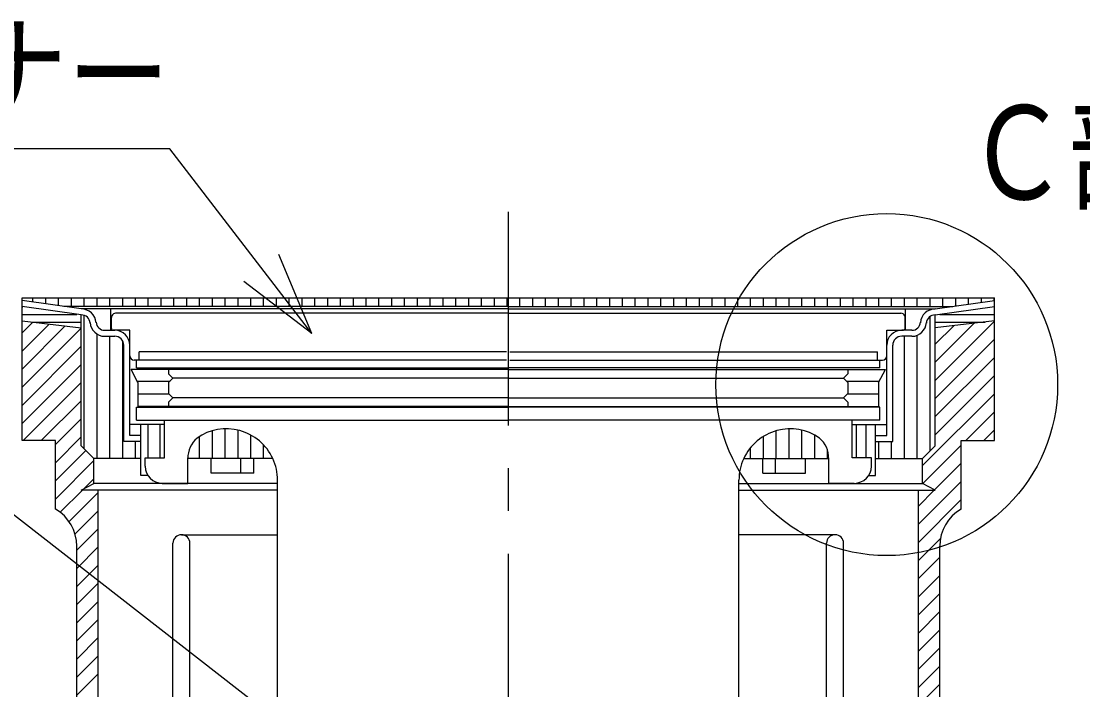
# Model space of a CAD drawing. Units: millimetres, scale not verified. Extents: x -1365 to 1365, y -930 to 870.
# Drawn here: x -1132.2 to -883.7, y -467.8 to -311.4 of the extents above; entities that cross this region are included whole.
import ezdxf
from ezdxf.enums import TextEntityAlignment as Align

# ---------------------------------------------------------------- set-up
doc = ezdxf.new("R2010")
doc.units = ezdxf.units.MM
doc.header["$LTSCALE"] = 10
doc.linetypes.add('CHAIN1', pattern=[8, 5, -1, 1, -1])
doc.layers.add('0-E_極細4', color=6, linetype='Continuous')
doc.layers.add('1-1_寸法4', color=7, linetype='Continuous')
doc.styles.add('ＭＳ ゴシック', font='')
doc.styles.get('ＭＳ ゴシック').set_extended_font_data('MS Gothic')

msp = doc.modelspace()

# ---------------------------------------------------------------- linework, layer by layer
at = {"layer": '0-E_極細4', "linetype": 'CHAIN1'}
msp.add_line((-1018.21, -355.96), (-1018.21, -704.11), dxfattribs=at)
at = {"layer": '0-E_極細4'}
for p, q in [((-1132.01, -408.4), (-1132.01, -376.11)), ((-1132.01, -376.11), (-904.41, -376.11)), ((-1118.17, -378.7), (-1132.01, -376.73)), ((-1129.47, -377.09), (-1129.47, -376.11)), ((-1126.47, -377.52), (-1126.47, -376.11)), ((-1123.47, -377.94), (-1123.47, -376.11)), ((-1120.47, -378.11), (-1120.47, -376.11)), ((-1117.47, -378.11), (-1117.47, -376.11)), ((-1114.47, -378.11), (-1114.47, -376.11)), ((-1111.47, -378.11), (-1111.47, -376.11)), ((-1108.47, -378.11), (-1108.47, -376.11)), ((-1105.47, -378.11), (-1105.47, -376.11)), ((-1102.47, -378.11), (-1102.47, -376.11)), ((-1099.47, -378.11), (-1099.47, -376.11)), ((-1096.47, -378.11), (-1096.47, -376.11)), ((-1093.47, -378.11), (-1093.47, -376.11)), ((-1090.47, -378.11), (-1090.47, -376.11)), ((-1087.47, -378.11), (-1087.47, -376.11)), ((-1084.47, -378.11), (-1084.47, -376.11)), ((-1081.47, -378.11), (-1081.47, -376.11)), ((-1078.47, -378.11), (-1078.47, -376.11)), ((-1075.47, -378.11), (-1075.47, -376.11)), ((-1072.47, -378.11), (-1072.47, -376.11)), ((-1069.47, -378.11), (-1069.47, -376.11)), ((-1066.47, -378.11), (-1066.47, -376.11)), ((-1063.47, -378.11), (-1063.47, -376.11)), ((-1060.47, -378.11), (-1060.47, -376.11)), ((-1057.47, -378.11), (-1057.47, -376.11)), ((-1054.47, -378.11), (-1054.47, -376.11)), ((-1051.47, -378.11), (-1051.47, -376.11)), ((-1048.47, -378.11), (-1048.47, -376.11)), ((-1045.47, -378.11), (-1045.47, -376.11)), ((-1042.47, -378.11), (-1042.47, -376.11)), ((-1039.47, -378.11), (-1039.47, -376.11)), ((-1036.47, -378.11), (-1036.47, -376.11)), ((-1033.47, -378.11), (-1033.47, -376.11)), ((-1030.47, -378.11), (-1030.47, -376.11)), ((-1027.47, -378.11), (-1027.47, -376.11)), ((-1024.47, -378.11), (-1024.47, -376.11)), ((-1021.47, -378.11), (-1021.47, -376.11)), ((-1018.47, -378.11), (-1018.47, -376.11)), ((-1015.47, -378.11), (-1015.47, -376.11)), ((-1012.47, -378.11), (-1012.47, -376.11)), ((-1009.47, -378.11), (-1009.47, -376.11)), ((-1006.47, -378.11), (-1006.47, -376.11)), ((-1003.47, -378.11), (-1003.47, -376.11)), ((-1000.47, -378.11), (-1000.47, -376.11)), ((-997.47, -378.11), (-997.47, -376.11)), ((-994.47, -378.11), (-994.47, -376.11)), ((-991.47, -378.11), (-991.47, -376.11)), ((-988.47, -378.11), (-988.47, -376.11)), ((-985.47, -378.11), (-985.47, -376.11)), ((-982.47, -378.11), (-982.47, -376.11)), ((-979.47, -378.11), (-979.47, -376.11)), ((-976.47, -378.11), (-976.47, -376.11)), ((-973.47, -378.11), (-973.47, -376.11)), ((-970.47, -378.11), (-970.47, -376.11)), ((-967.47, -378.11), (-967.47, -376.11)), ((-964.47, -378.11), (-964.47, -376.11)), ((-961.47, -378.11), (-961.47, -376.11)), ((-958.47, -378.11), (-958.47, -376.11)), ((-955.47, -378.11), (-955.47, -376.11)), ((-952.47, -378.11), (-952.47, -376.11)), ((-949.47, -378.11), (-949.47, -376.11)), ((-946.47, -378.11), (-946.47, -376.11)), ((-943.47, -378.11), (-943.47, -376.11)), ((-940.47, -378.11), (-940.47, -376.11)), ((-937.47, -378.11), (-937.47, -376.11)), ((-934.47, -378.11), (-934.47, -376.11)), ((-931.47, -378.11), (-931.47, -376.11)), ((-928.47, -378.11), (-928.47, -376.11)), ((-925.47, -378.11), (-925.47, -376.11)), ((-922.47, -378.11), (-922.47, -376.11)), ((-919.47, -378.11), (-919.47, -376.11)), ((-918.25, -378.7), (-904.41, -376.73)), ((-916.47, -378.11), (-916.47, -376.11)), ((-913.47, -378.02), (-913.47, -376.11)), ((-910.47, -377.59), (-910.47, -376.11)), ((-907.47, -377.16), (-907.47, -376.11)), ((-904.47, -376.74), (-904.47, -376.11)), ((-904.41, -408.4), (-904.41, -376.11)), ((-1118.17, -380.11), (-1132.01, -378.14)), ((-1132.01, -378.17), (-1131.84, -378.17)), ((-1132.01, -379.97), (-1119.21, -379.97)), ((-1018.21, -378.11), (-1122.28, -378.11)), ((-1018.21, -378.7), (-1118.17, -378.7)), ((-1118.17, -410.74), (-1118.17, -380.1)), ((-1111.21, -383.7), (-1111.21, -378.7)), ((-1018.21, -379.7), (-1110.11, -379.7)), ((-1018.21, -378.11), (-914.14, -378.11)), ((-1018.21, -378.7), (-918.25, -378.7)), ((-1018.21, -379.7), (-926.31, -379.7)), ((-925.21, -383.7), (-925.21, -378.7)), ((-918.25, -380.11), (-904.41, -378.14)), ((-918.25, -410.74), (-918.25, -380.1)), ((-917.21, -379.97), (-904.41, -379.97)), ((-904.57, -378.17), (-904.41, -378.17)), ((-1132.01, -381.51), (-1118.17, -383.11)), ((-1132.01, -384.31), (-1129.5, -381.8)), ((-1132.01, -388.55), (-1125.7, -382.24)), ((-1129.83, -381.77), (-1118.17, -381.77)), ((-1117.47, -411.44), (-1117.47, -380.22)), ((-1111.11, -383.3), (-1111.11, -380.7)), ((-925.31, -383.3), (-925.31, -380.7)), ((-919.47, -411.96), (-919.47, -380.49)), ((-904.41, -381.51), (-918.25, -383.11)), ((-918.25, -395.41), (-904.41, -381.57)), ((-918.25, -381.77), (-906.59, -381.77)), ((-918.25, -391.17), (-909.14, -382.06)), ((-918.25, -386.93), (-913.94, -382.62)), ((-1132.01, -392.79), (-1121.9, -382.68)), ((-1132.01, -397.04), (-1118.17, -383.19)), ((-1114.47, -413.7), (-1114.47, -384.6)), ((-1112.69, -383.7), (-1110.31, -383.7)), ((-1112.69, -385.1), (-1110.31, -385.1)), ((-1111.47, -413.7), (-1111.47, -385.1)), ((-1106.81, -383.7), (-1110.71, -383.7)), ((-1106.81, -389.7), (-1106.81, -383.7)), ((-929.61, -383.7), (-925.71, -383.7)), ((-929.61, -389.7), (-929.61, -383.7)), ((-923.73, -383.7), (-926.11, -383.7)), ((-923.73, -385.1), (-926.11, -385.1)), ((-925.47, -413.7), (-925.47, -385.1)), ((-922.47, -413.7), (-922.47, -384.86)), ((-1132.01, -401.28), (-1118.17, -387.44)), ((-1108.47, -413.7), (-1108.47, -386.18)), ((-1108.21, -409.7), (-1108.21, -387.2)), ((-1106.81, -408.3), (-1106.81, -387.2)), ((-929.61, -408.3), (-929.61, -387.2)), ((-928.21, -409.7), (-928.21, -387.2)), ((-918.25, -399.65), (-904.41, -385.81)), ((-1104.61, -390.7), (-1104.61, -388.7)), ((-1018.61, -388.7), (-1104.61, -388.7)), ((-1017.81, -388.7), (-931.81, -388.7)), ((-931.81, -390.7), (-931.81, -388.7)), ((-918.25, -403.9), (-904.41, -390.05)), ((-1132.01, -405.52), (-1118.17, -391.68)), ((-1018.61, -390.7), (-1105.81, -390.7)), ((-1105.21, -392.5), (-1105.21, -390.7)), ((-1105.21, -392.5), (-1018.21, -392.5)), ((-931.21, -392.5), (-1018.21, -392.5)), ((-1017.81, -390.7), (-930.61, -390.7)), ((-931.21, -392.5), (-931.21, -390.7)), ((-1018.21, -392.89), (-1106.51, -392.89)), ((-1104.91, -395.89), (-1106.51, -392.89)), ((-1097.71, -392.89), (-1097.71, -393.89)), ((-1018.21, -394.89), (-1096.71, -394.89)), ((-1018.21, -392.89), (-929.91, -392.89)), ((-1018.21, -394.89), (-939.71, -394.89)), ((-938.71, -392.89), (-938.71, -393.89)), ((-931.51, -395.89), (-929.91, -392.89)), ((-918.25, -408.14), (-904.41, -394.3)), ((-1131.76, -409.51), (-1118.17, -395.92)), ((-1105.08, -395.57), (-1097.39, -395.57)), ((-1104.91, -395.89), (-1104.91, -401.49)), ((-1097.71, -395.89), (-1097.71, -398.49)), ((-939.03, -395.57), (-931.34, -395.57)), ((-938.71, -395.89), (-938.71, -398.49)), ((-931.51, -395.89), (-931.51, -401.49)), ((-1104.91, -398.57), (-1097.63, -398.57)), ((-1096.71, -399.49), (-1097.71, -398.49)), ((-1097.71, -400.49), (-1096.71, -399.49)), ((-1018.21, -399.49), (-1096.71, -399.49)), ((-1018.21, -399.49), (-939.71, -399.49)), ((-939.71, -399.49), (-938.71, -398.49)), ((-938.71, -400.49), (-939.71, -399.49)), ((-938.79, -398.57), (-931.51, -398.57)), ((-921.21, -415.34), (-904.41, -398.54)), ((-1127.51, -409.51), (-1118.17, -400.17)), ((-1018.21, -401.49), (-1104.91, -401.49)), ((-1097.71, -400.49), (-1097.71, -401.49)), ((-1018.21, -401.49), (-931.51, -401.49)), ((-938.71, -400.49), (-938.71, -401.49)), ((-1124.21, -410.45), (-1118.17, -404.41)), ((-1105.21, -404.7), (-1098.71, -404.7)), ((-1098.71, -404.7), (-1018.21, -404.7)), ((-1098.71, -413.5), (-1098.71, -404.7)), ((-937.71, -404.7), (-1018.21, -404.7)), ((-937.71, -413.5), (-937.71, -404.7)), ((-931.21, -404.7), (-937.71, -404.7)), ((-911.14, -409.51), (-904.41, -402.78)), ((-1098.71, -405.7), (-1106.81, -405.7)), ((-1104.21, -417.7), (-1104.21, -405.7)), ((-1102.47, -413.5), (-1102.47, -405.7)), ((-1099.71, -413.5), (-1099.71, -405.7)), ((-1087.47, -413.7), (-1087.47, -407.2)), ((-1084.47, -413.7), (-1084.47, -406.75)), ((-1081.47, -413.7), (-1081.47, -407.07)), ((-955.47, -413.7), (-955.47, -407.2)), ((-952.47, -413.7), (-952.47, -406.75)), ((-949.47, -413.7), (-949.47, -407.07)), ((-937.71, -405.7), (-929.61, -405.7)), ((-936.71, -413.5), (-936.71, -405.7)), ((-934.47, -413.5), (-934.47, -405.7)), ((-932.21, -417.7), (-932.21, -405.7)), ((-906.9, -409.51), (-904.41, -407.02)), ((-1132.01, -409.51), (-1132.01, -408.4)), ((-1124.21, -409.51), (-1132.01, -409.51)), ((-1124.21, -414.69), (-1118.17, -408.65)), ((-1124.21, -425.51), (-1124.21, -409.51)), ((-1104.21, -409.7), (-1108.21, -409.7)), ((-1104.21, -408.3), (-1106.81, -408.3)), ((-1105.47, -413.7), (-1105.47, -409.7)), ((-1090.47, -413.7), (-1090.47, -408.51)), ((-1078.47, -413.7), (-1078.47, -408.21)), ((-958.47, -413.7), (-958.47, -408.51)), ((-946.47, -413.7), (-946.47, -408.21)), ((-932.21, -408.3), (-929.61, -408.3)), ((-932.21, -409.7), (-928.21, -409.7)), ((-931.47, -413.7), (-931.47, -409.7)), ((-928.47, -413.7), (-928.47, -409.7)), ((-912.21, -425.51), (-912.21, -409.51)), ((-912.21, -409.51), (-904.41, -409.51)), ((-904.41, -409.51), (-904.41, -408.4)), ((-1124.21, -418.94), (-1117.09, -411.82)), ((-1118.17, -410.74), (-1115.21, -413.7)), ((-1075.47, -413.7), (-1075.47, -410.52)), ((-961.47, -413.7), (-961.47, -411.12)), ((-943.47, -413.7), (-943.47, -411.74)), ((-918.25, -410.74), (-921.21, -413.7)), ((-921.16, -419.54), (-912.21, -410.58)), ((-1124.21, -423.18), (-1115.21, -414.18)), ((-1115.21, -419.51), (-1115.21, -413.7)), ((-1104.21, -413.7), (-1115.21, -413.7)), ((-1103.21, -413.5), (-1098.71, -413.5)), ((-1103.21, -415.5), (-1103.21, -413.5)), ((-1073.32, -413.7), (-1093.2, -413.7)), ((-1087.78, -417.1), (-1087.78, -413.7)), ((-1080.78, -417.1), (-1080.78, -413.7)), ((-1077.78, -417.1), (-1077.78, -413.7)), ((-963.09, -413.7), (-943.21, -413.7)), ((-958.64, -417.1), (-958.64, -413.7)), ((-955.64, -417.1), (-955.64, -413.7)), ((-948.64, -417.1), (-948.64, -413.7)), ((-933.21, -413.5), (-937.71, -413.5)), ((-933.21, -415.5), (-933.21, -413.5)), ((-932.21, -413.7), (-921.21, -413.7)), ((-921.21, -419.51), (-921.21, -413.7)), ((-918.41, -421.03), (-912.21, -414.82)), ((-1077.78, -417.1), (-1087.78, -417.1)), ((-958.64, -417.1), (-948.64, -417.1)), ((-1118.17, -421.11), (-1115.21, -419.51)), ((-1117.59, -420.8), (-1115.21, -418.42)), ((-1072.21, -419.51), (-1115.21, -419.51)), ((-1102.55, -417.7), (-1104.21, -417.7)), ((-1072.21, -536.7), (-1072.21, -418.75)), ((-1072.21, -421.71), (-1072.21, -418.75)), ((-964.21, -536.7), (-964.21, -418.75)), ((-964.21, -421.71), (-964.21, -418.75)), ((-964.21, -419.51), (-921.21, -419.51)), ((-933.87, -417.7), (-932.21, -417.7)), ((-922.21, -429.07), (-912.21, -419.07)), ((-918.25, -421.11), (-921.21, -419.51)), ((-1123.07, -426.28), (-1117.9, -421.11)), ((-1121, -428.46), (-1114.21, -421.66)), ((-1072.21, -421.11), (-1118.17, -421.11)), ((-1114.21, -475.27), (-1114.21, -421.11)), ((-964.21, -421.11), (-918.25, -421.11)), ((-922.21, -475.27), (-922.21, -421.11)), ((-922.21, -424.82), (-918.5, -421.11)), ((-922.21, -433.31), (-912.21, -423.31)), ((-1119.62, -431.32), (-1114.21, -425.91)), ((-1119.21, -435.15), (-1114.21, -430.15)), ((-1094.71, -431.51), (-1072.21, -431.51)), ((-941.71, -431.51), (-964.21, -431.51)), ((-1119.21, -582.11), (-1119.21, -434.17)), ((-1119.21, -439.39), (-1114.21, -434.39)), ((-1096.71, -549.11), (-1096.71, -433.51)), ((-1092.71, -549.11), (-1092.71, -433.51)), ((-943.71, -549.11), (-943.71, -433.51)), ((-939.71, -549.11), (-939.71, -433.51)), ((-922.21, -437.55), (-917.05, -432.39)), ((-917.21, -582.11), (-917.21, -434.17)), ((-922.21, -441.8), (-917.21, -436.8)), ((-1119.21, -443.63), (-1114.21, -438.63)), ((-922.21, -446.04), (-917.21, -441.04)), ((-1119.21, -447.88), (-1114.21, -442.88)), ((-1119.21, -452.12), (-1114.21, -447.12)), ((-922.21, -450.28), (-917.21, -445.28)), ((-922.21, -454.52), (-917.21, -449.52)), ((-1119.21, -456.36), (-1114.21, -451.36)), ((-922.21, -458.77), (-917.21, -453.77)), ((-1119.21, -460.6), (-1114.21, -455.6)), ((-922.21, -463.01), (-917.21, -458.01)), ((-1119.21, -464.85), (-1114.21, -459.85)), ((-1119.21, -469.09), (-1114.21, -464.09)), ((-922.21, -467.25), (-917.21, -462.25)), ((-922.21, -471.49), (-917.21, -466.49))]:
    msp.add_line(p, q, dxfattribs=at)
for points in [[(-1097.71, -395.89), (-1096.71, -394.89), (-1097.71, -393.89)], [(-938.71, -395.89), (-939.71, -394.89), (-938.71, -393.89)], [(-1105.21, -404.7), (-1105.21, -401.7), (-1018.21, -401.7)], [(-931.21, -404.7), (-931.21, -401.7), (-1018.21, -401.7)], [(-1099.21, -419.5), (-1093.21, -419.5), (-1093.21, -413.5)], [(-937.21, -419.5), (-943.21, -419.5), (-943.21, -413.5)]]:
    msp.add_lwpolyline(points, dxfattribs=at)
for centre, radius, start, end in [((-1118.17, -382.2), 3.5, 4.151, 90), ((-1118.17, -382.2), 2.1, 4.151, 90), ((-1110.11, -380.7), 1, 90, 155.9454), ((-926.31, -380.7), 1, 24.0545, 90), ((-918.25, -382.2), 3.5, 90, 175.849), ((-918.25, -382.2), 2.1, 90, 175.849), ((-1112.69, -381.7), 3.4, 183.3509, 270), ((-1112.69, -381.7), 2, 183.3509, 270), ((-1110.11, -380.7), 1, 155.9454, 180), ((-926.31, -380.7), 1, 0, 24.0545), ((-923.73, -381.7), 2, 270, 356.6491), ((-923.73, -381.7), 3.4, 270, 356.6491), ((-1110.71, -383.3), 0.4, 180, 270), ((-1110.31, -387.2), 3.5, 0, 90), ((-1110.31, -387.2), 2.1, 0, 90), ((-926.11, -387.2), 3.5, 90, 180), ((-926.11, -387.2), 2.1, 90, 180), ((-925.71, -383.3), 0.4, 270, 360), ((-1105.81, -389.7), 1, 180, 270), ((-930.61, -389.7), 1, 270, 360), ((-1084.21, -418.75), 12, 24.8869, 124.8337), ((-952.21, -418.75), 12, 55.1663, 155.113), ((-1087.21, -413.5), 6, 129.9705, 181.9251), ((-949.21, -413.5), 6, 358.0749, 50.0295), ((-1084.21, -418.75), 12, 0, 24.8869), ((-952.21, -418.75), 12, 155.113, 180), ((-1099.21, -415.5), 4, 180, 270), ((-937.21, -415.5), 4, 270, 360), ((-1129.21, -434.17), 10, 0, 60), ((-907.21, -434.17), 10, 120, 180), ((-1094.71, -433.51), 2, 90, 180), ((-1094.71, -433.51), 2, 0, 90), ((-941.71, -433.51), 2, 90, 180), ((-941.71, -433.51), 2, 0, 90)]:
    msp.add_arc(centre, radius, start, end, dxfattribs=at)
at = {"layer": '1-1_寸法4'}
for q in [(-1071.88, -365.95), (-1080.09, -372.25)]:
    msp.add_line((-1064.22, -384.42), q, dxfattribs=at)
for points in [[(-1064.22, -384.42), (-1097.4, -341.21), (-1241.4, -341.21)], [(-1058.72, -485.54), (-1140.99, -421.45), (-1332.99, -421.45)]]:
    msp.add_lwpolyline(points, dxfattribs=at)
msp.add_circle((-929.61, -396.4), 40, dxfattribs=at)

# ---------------------------------------------------------------- texts
at = {"layer": '1-1_寸法4', "style": 'ＭＳ ゴシック', "width": 0.8}
for s, p in [('ストレーナー', (-1241.4, -341.21)), ('Ｃ部', (-911.04, -359.66))]:
    msp.add_text(s, height=21.99, dxfattribs=at).set_placement(p, align=Align.BOTTOM_LEFT)

doc.saveas('drawing.dxf')
